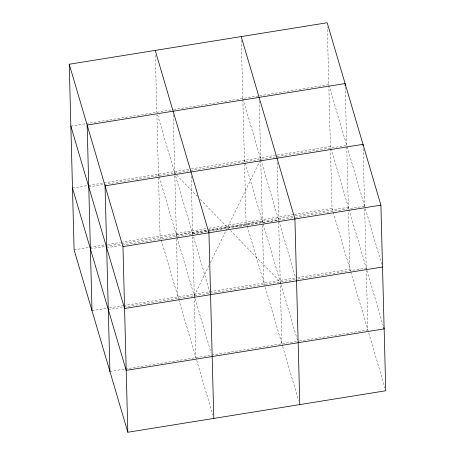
<?xml version="1.0" encoding="UTF-8"?>
<svg xmlns="http://www.w3.org/2000/svg" width="455" height="455" viewBox="0 0 455 455"><rect width="100%" height="100%" fill="white"/><g stroke="black" fill="none" stroke-linecap="round" stroke-linejoin="round"><path stroke-width="0.34" stroke-dasharray="2.27 1.71" d="M194.274 295.75L208.868 265.771M210.42 262.58L259.486 161.804M259.794 161.161L260.726 159.25M192.653 233.876L208.68 230.941M209.38 230.816L262.347 221.124M70.861 126.109L85.54 123.749M86.24 123.635L172.917 109.695M173.617 109.581L258.901 95.868M259.595 95.755L328.8 84.624M72.476 187.983L87.855 185.509M88.554 185.395L103.234 183.035M103.933 182.921L190.617 168.981M191.316 168.873L276.594 155.155M277.294 155.041L330.421 146.499L383.343 326.189M88.765 186.908L103.444 184.542M104.144 184.434L346.71 145.424L329.198 85.978M74.097 249.858L104.855 244.909M107.653 244.46L120.234 242.435M120.933 242.327L206.217 228.609M209.01 228.16L293.594 214.555M294.294 214.441L332.042 208.373L327.293 26.97M90.386 248.783L105.065 246.417M105.765 246.309L294.504 215.954M295.204 215.841L348.331 207.298M106.669 247.702L207.332 231.515M208.032 231.402L294.709 217.462M295.409 217.348L364.614 206.217M92.007 310.657L106.686 308.297M109.479 307.842L122.765 305.709M123.464 305.595L296.819 277.715M297.519 277.601L349.946 269.172L348.439 211.512M108.29 309.576L209.653 293.276M210.352 293.162L297.03 279.222M297.729 279.114L366.235 268.092M109.911 371.451L124.59 369.09M125.29 368.977L298.651 341.096M299.35 340.988L367.856 329.966L366.309 270.907M176.364 234.951L278.636 220.049M174.748 173.076L176.227 174.606M176.716 175.112L197.424 196.475M200.382 199.529L228.484 228.518M230.457 230.554L280.252 281.924M347.108 146.772L365.211 208.248M365.411 208.925L381.728 264.315M332.042 208.373L350.543 271.197M350.742 271.874L384.964 388.064M242.822 98.451L295.744 278.142M244.443 160.325L245.035 162.355M245.234 163.026L280.849 283.948M281.048 284.625L297.365 340.016M247.054 225.578L246.058 222.199L244.551 164.545M247.253 226.254L282.47 345.823M282.669 346.5L298.588 400.542M157.635 114.984L210.358 293.998M158.459 174.157L159.057 176.182M159.256 176.858L176.961 236.981M177.16 237.652L210.983 352.494M161.076 239.41L160.08 236.031L156.912 115.092M161.275 240.081L178.582 298.855M178.781 299.526L196.492 359.649M196.691 360.326L212.804 415.045M363.107 148.563L364.671 208.327M364.688 209.033L366.292 270.202M345.18 87.064L348.422 210.813M277.123 162.389L281.873 343.798M259.196 100.891L262.438 224.639M262.455 225.344L263.968 282.999M241.292 40.091L244.534 163.84M191.145 176.221L192.71 235.986M192.727 236.685L195.895 357.624M173.219 114.717L174.8 175.186M174.822 175.892L176.46 238.465M176.477 239.171L177.985 296.825M155.348 55.328L156.838 112.283"/><path stroke-width="0.68" d="M69.24 64.235L327.179 22.75L380.903 205.142L385.76 390.765L127.821 432.25L74.097 249.858L69.24 64.235L122.958 246.627L127.821 432.25M122.958 246.627L380.903 205.142M382.524 267.017L124.579 308.501L70.861 126.109M383.741 327.543L384.139 328.891L126.2 370.376L72.476 187.983M241.201 36.576L294.92 218.969L299.782 404.592M155.218 50.408L208.942 232.801L213.799 418.424M363.033 145.754L362.993 144.343L105.054 185.828L109.911 371.451M345.14 85.659L345.089 83.549L87.144 125.034L92.007 310.657"/></g></svg>
